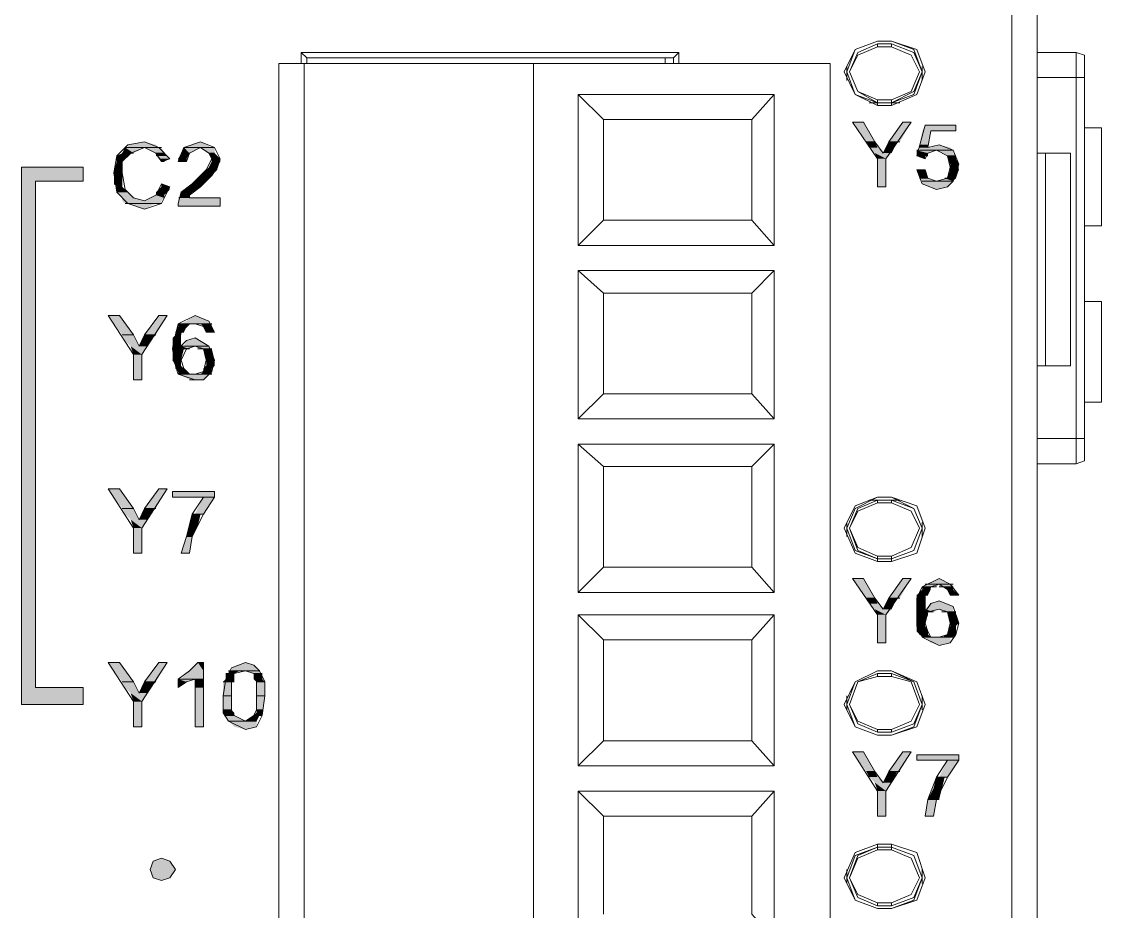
# Model space of a CAD drawing. Header units: millimetres. Extents: x 41 to 1635, y 11 to 1528.
# Drawn here: x 977.91 to 999.78, y 1143.35 to 1161.36 of the extents above; entities that cross this region are included whole.
import ezdxf

# ---------------------------------------------------------------- set-up
doc = ezdxf.new("R2010")
doc.units = ezdxf.units.MM
doc.header["$LTSCALE"] = 8
for name, color, linetype in [('Layer1', 3, 'CONTINUOUS'), ('PDF_Geometry', 7, 'CONTINUOUS'), ('PDF_Solid Fills', 7, 'CONTINUOUS')]:
    doc.layers.add(name, color=color, linetype=linetype)

# ---------------------------------------------------------------- blocks, each defined once
blk = doc.blocks.new('28SS211R')
at = {"layer": 'PDF_Geometry', "lineweight": 9}
for points in [[(45.894, 2.734), (45.894, -0.269), (45.894, -89.721), (45.894, -92.723)], [(45.894, -89.721), (45.724, -90.061), (45.384, -90.174), (45.384, 0.185)], [(42.665, -38.565), (42.212, -38.395), (42.042, -37.942), (42.212, -37.488), (42.665, -37.319), (42.212, -37.488), (41.985, -37.942), (42.212, -38.395), (42.665, -38.622)], [(42.665, -38.565), (42.268, -38.338), (42.099, -37.942), (42.268, -37.545), (42.665, -37.375), (42.665, -37.432)], [(42.665, -37.319), (42.665, -37.319)], [(42.948, -37.432), (42.948, -37.375), (42.665, -37.375)], [(42.948, -37.319), (42.948, -37.319)], [(42.948, -37.319), (43.402, -37.488), (43.571, -37.942), (43.402, -38.395), (42.948, -38.565), (42.948, -38.508)], [(42.948, -37.319), (43.458, -37.488), (43.628, -37.942), (43.458, -38.395), (42.948, -38.622), (42.948, -38.565)], [(42.948, -38.565), (43.402, -38.338), (43.571, -37.942), (43.402, -37.545), (42.948, -37.375)], [(31.108, -37.658), (30.995, -37.545), (30.995, -37.772)], [(30.995, -37.545), (38.643, -37.545), (38.53, -37.658)], [(38.643, -37.772), (38.643, -37.545)], [(42.665, -37.432), (42.268, -37.602), (42.099, -37.942), (42.268, -38.338), (42.665, -38.508)], [(42.948, -37.432), (42.665, -37.432)], [(42.948, -38.508), (43.345, -38.338), (43.515, -37.942), (43.345, -37.602), (42.948, -37.432)], [(46.687, -37.545), (45.894, -37.545)], [(46.857, -45.703), (46.857, -45.816), (46.687, -45.873), (46.687, -37.545)], [(46.857, -37.772), (46.857, -37.602), (46.687, -37.545)], [(41.702, -37.772), (30.542, -37.772), (30.542, -70.233)], [(31.052, -70.233), (31.052, -37.772)], [(38.53, -37.658), (31.108, -37.658)], [(31.108, -37.658), (31.108, -37.772)], [(35.697, -37.772), (35.697, -70.233)], [(38.36, -37.772), (38.36, -37.658)], [(38.53, -37.772), (38.53, -37.658)], [(41.702, -37.772), (41.702, -70.233)], [(42.042, -38.112), (42.042, -37.828)], [(43.571, -38.112), (43.571, -37.828)], [(46.857, -45.703), (46.857, -37.772)], [(45.894, -38.055), (46.857, -38.055)], [(40.569, -38.395), (36.603, -38.395)], [(36.603, -38.395), (36.603, -41.454)], [(36.603, -38.395), (37.113, -38.905), (37.113, -40.944)], [(37.113, -38.905), (40.116, -38.905), (40.569, -38.395)], [(40.569, -41.454), (40.569, -38.395)], [(43.118, -38.565), (42.495, -38.565)], [(42.665, -38.508), (42.948, -38.508)], [(42.665, -38.565), (42.665, -38.508)], [(42.665, -38.565), (42.665, -38.622), (42.948, -38.622)], [(40.116, -38.905), (40.116, -40.944), (40.569, -41.454)], [(46.857, -39.075), (47.197, -39.075)], [(47.197, -39.075), (47.197, -41.057)], [(45.894, -39.585), (46.574, -39.585)], [(46.064, -39.585), (46.064, -43.89)], [(46.574, -43.89), (46.574, -39.585)], [(40.116, -40.944), (37.113, -40.944), (36.603, -41.454)], [(46.857, -41.058), (47.197, -41.058)], [(36.603, -41.454), (40.569, -41.454)], [(40.569, -41.964), (36.603, -41.964)], [(36.603, -41.964), (36.603, -44.966)], [(36.603, -41.964), (37.113, -42.417), (37.113, -44.457)], [(40.569, -41.964), (40.116, -42.417), (37.113, -42.417)], [(40.569, -44.966), (40.569, -41.964)], [(40.116, -42.417), (40.116, -44.457), (40.569, -44.966)], [(46.857, -42.587), (47.197, -42.587)], [(47.197, -42.587), (47.197, -44.627)], [(45.894, -43.89), (46.574, -43.89)], [(36.603, -44.966), (37.113, -44.457), (40.116, -44.457)], [(46.857, -44.627), (47.197, -44.627)], [(36.603, -44.966), (40.569, -44.966)], [(40.569, -45.476), (36.603, -45.476)], [(37.113, -47.969), (37.113, -45.93), (36.603, -45.476)], [(36.603, -45.476), (36.603, -48.479)], [(40.569, -45.476), (40.116, -45.93), (37.113, -45.93)], [(40.569, -48.479), (40.569, -45.476)], [(45.894, -45.363), (46.857, -45.363)], [(40.116, -45.929), (40.116, -47.969), (40.569, -48.479)], [(29.012, -46.553), (28.389, -46.553), (28.389, -46.439), (29.239, -46.439), (29.239, -46.553), (29.012, -46.893), (28.785, -47.346)], [(29.012, -46.553), (28.785, -46.893), (28.672, -47.346), (28.559, -47.686), (28.729, -47.686), (28.785, -47.346)], [(42.665, -47.799), (42.212, -47.629), (42.042, -47.176), (42.212, -46.779), (42.665, -46.553), (42.212, -46.723), (41.985, -47.176), (42.212, -47.686), (42.665, -47.856)], [(42.665, -46.553), (42.665, -46.553)], [(42.948, -46.553), (42.948, -46.553)], [(42.948, -46.553), (43.402, -46.779), (43.571, -47.176), (43.402, -47.629), (42.948, -47.799), (42.948, -47.742)], [(42.948, -46.553), (43.458, -46.723), (43.628, -47.176), (43.458, -47.686), (42.948, -47.856), (42.948, -47.799)], [(42.665, -47.799), (42.268, -47.629), (42.099, -47.176), (42.268, -46.779), (42.665, -46.609), (42.665, -46.666)], [(42.665, -46.666), (42.268, -46.836), (42.099, -47.176), (42.268, -47.572), (42.665, -47.742)], [(43.118, -46.609), (42.495, -46.609)], [(42.948, -46.666), (42.948, -46.609), (42.665, -46.609)], [(42.948, -46.666), (42.665, -46.666)], [(42.948, -47.799), (43.402, -47.629), (43.571, -47.176), (43.402, -46.779), (42.948, -46.609)], [(42.948, -47.742), (43.345, -47.572), (43.515, -47.176), (43.345, -46.836), (42.948, -46.666)], [(42.042, -47.346), (42.042, -47.063)], [(43.571, -47.346), (43.571, -47.063)], [(42.665, -47.742), (42.948, -47.742)], [(42.665, -47.799), (42.665, -47.742)], [(42.665, -47.799), (42.665, -47.856), (42.948, -47.856)], [(36.603, -48.479), (37.113, -47.969), (40.116, -47.969)], [(44.138, -48.309), (43.911, -48.196), (43.571, -48.366), (43.458, -48.592), (43.458, -48.932), (43.458, -49.159), (43.571, -49.385), (43.911, -49.555), (44.138, -49.499), (44.251, -49.329), (44.308, -49.102)], [(44.308, -49.102), (44.195, -48.762), (43.911, -48.649), (43.741, -48.705), (43.628, -48.875), (43.628, -48.535), (43.741, -48.366), (43.911, -48.309), (44.081, -48.422), (44.138, -48.535), (44.308, -48.535), (44.138, -48.309)], [(36.603, -48.479), (40.569, -48.479)], [(40.569, -48.932), (36.603, -48.932)], [(37.113, -51.481), (37.113, -49.442), (36.603, -48.932)], [(36.603, -48.932), (36.603, -51.991)], [(40.569, -48.932), (40.116, -49.442), (37.113, -49.442)], [(40.569, -51.991), (40.569, -48.932)], [(40.116, -49.442), (40.116, -51.481), (40.569, -51.991)], [(42.665, -50.065), (42.665, -50.065)], [(42.948, -50.065), (42.948, -50.065)], [(42.665, -51.311), (42.268, -51.141), (42.099, -50.745), (42.268, -50.292), (42.665, -50.122), (42.665, -50.178)], [(42.665, -50.178), (42.268, -50.292), (42.099, -50.745), (42.268, -51.085), (42.665, -51.255)], [(42.948, -50.178), (42.948, -50.122), (42.665, -50.122)], [(42.948, -50.178), (42.665, -50.178)], [(42.948, -50.122), (43.402, -50.292), (43.571, -50.745), (43.402, -51.141), (42.948, -51.311), (42.948, -51.255)], [(42.948, -51.255), (43.345, -51.085), (43.515, -50.745), (43.345, -50.292), (42.948, -50.178)], [(42.042, -50.858), (42.042, -50.575)], [(43.571, -50.858), (43.571, -50.575)], [(42.665, -51.255), (42.665, -51.311), (42.948, -51.311)], [(42.665, -51.255), (42.948, -51.255)], [(42.665, -51.368), (42.665, -51.368)], [(42.948, -51.368), (42.948, -51.368)], [(36.603, -51.991), (37.113, -51.481), (40.116, -51.481)], [(44.081, -51.878), (43.458, -51.878), (43.458, -51.765), (44.308, -51.765), (44.308, -51.878), (44.081, -52.218), (43.855, -52.671)], [(36.603, -51.991), (40.569, -51.991)], [(44.081, -51.878), (43.855, -52.218), (43.685, -52.671), (43.628, -53.011), (43.798, -53.011), (43.855, -52.671)], [(40.569, -52.501), (36.603, -52.501)], [(37.113, -54.994), (37.113, -53.011), (36.603, -52.501)], [(36.603, -52.501), (36.603, -55.504)], [(40.569, -52.501), (40.116, -53.011), (37.113, -53.011)], [(40.569, -55.504), (40.569, -52.501)], [(40.116, -53.011), (40.116, -54.994), (40.569, -55.504)], [(42.665, -54.88), (42.212, -54.71), (41.985, -54.257), (42.212, -53.747), (42.665, -53.577), (42.665, -53.634)], [(42.665, -54.88), (42.212, -54.71), (42.042, -54.257), (42.212, -53.804), (42.665, -53.634), (42.665, -53.691)], [(42.665, -53.634), (42.268, -53.804), (42.099, -54.257), (42.268, -54.654), (42.665, -54.824)], [(42.665, -53.691), (42.268, -53.861), (42.099, -54.257), (42.268, -54.597), (42.665, -54.767)], [(42.948, -53.634), (42.948, -53.577), (42.665, -53.577)], [(42.948, -53.691), (42.665, -53.691)], [(42.948, -53.634), (43.402, -53.804), (43.571, -54.257), (43.402, -54.71), (42.948, -54.88), (43.458, -54.71), (43.628, -54.257), (43.458, -53.747), (42.948, -53.577)], [(42.948, -53.634), (42.948, -53.691)], [(42.948, -53.634), (43.402, -53.804), (43.571, -54.257), (43.402, -54.654), (42.948, -54.824), (42.948, -54.767)], [(42.948, -54.767), (43.345, -54.597), (43.515, -54.257), (43.345, -53.861), (42.948, -53.691)], [(42.042, -54.371), (42.042, -54.087)], [(43.571, -54.371), (43.571, -54.087)], [(42.665, -54.767), (42.665, -54.824), (42.948, -54.824)], [(42.665, -54.767), (42.948, -54.767)], [(42.665, -54.88), (42.665, -54.88)], [(42.948, -54.88), (42.948, -54.88)]]:
    blk.add_lwpolyline(points, dxfattribs=at)
for points in [[(42.665, -37.319), (42.948, -37.319)], [(42.948, -38.565), (42.665, -38.565)], [(42.155, -38.961), (42.382, -38.961)], [(42.835, -40.264), (42.835, -39.698), (43.345, -38.961), (43.175, -38.961), (42.892, -39.358), (42.778, -39.585), (42.608, -39.358), (42.382, -38.961), (42.155, -38.961), (42.665, -39.698), (42.665, -40.264)], [(43.175, -38.961), (43.345, -38.961)], [(43.571, -40.208), (43.855, -40.321), (44.081, -40.264), (44.195, -40.151), (44.308, -39.811), (44.195, -39.528), (43.911, -39.415), (43.685, -39.471), (43.741, -39.131), (44.251, -39.131), (44.251, -39.018), (43.628, -39.018), (43.458, -39.641), (43.628, -39.698), (43.685, -39.585), (43.855, -39.528), (44.081, -39.641), (44.138, -39.868), (44.081, -40.094), (43.855, -40.151), (43.685, -40.094), (43.628, -39.924), (43.458, -39.924)], [(43.628, -39.018), (44.251, -39.018)], [(43.741, -39.131), (44.251, -39.131)], [(28.049, -40.434), (27.822, -40.548), (27.596, -40.491), (27.426, -40.321), (27.369, -39.981), (27.369, -39.755), (27.539, -39.585), (27.822, -39.471), (28.049, -39.585), (28.162, -39.755), (28.332, -39.698), (28.106, -39.471), (27.822, -39.358), (27.482, -39.415), (27.256, -39.641), (27.199, -39.981), (27.256, -40.378), (27.482, -40.604), (27.822, -40.718), (28.162, -40.604), (28.332, -40.264), (28.162, -40.208)], [(28.729, -40.491), (28.729, -40.434), (28.955, -40.264), (29.182, -40.038), (29.295, -39.868), (29.352, -39.698), (29.239, -39.471), (28.955, -39.358), (28.616, -39.471), (28.502, -39.755), (28.672, -39.755), (28.729, -39.585), (28.955, -39.471), (29.125, -39.585), (29.182, -39.698), (29.069, -39.924), (28.785, -40.208), (28.559, -40.378), (28.502, -40.604), (28.502, -40.661), (29.352, -40.661), (29.352, -40.491)], [(42.438, -39.358), (42.608, -39.358)], [(42.438, -39.358), (42.608, -39.358)], [(42.892, -39.358), (43.062, -39.358)], [(42.892, -39.358), (43.118, -39.358), (43.062, -39.358)], [(27.482, -39.471), (27.426, -39.471), (28.162, -39.471)], [(27.482, -39.471), (28.162, -39.471)], [(28.616, -39.471), (29.239, -39.471)], [(28.616, -39.471), (29.239, -39.471)], [(28.616, -39.471), (29.239, -39.471)], [(28.616, -39.471), (29.239, -39.471)], [(43.515, -39.528), (43.458, -39.528), (44.195, -39.528)], [(43.515, -39.528), (44.195, -39.528)], [(27.256, -39.755), (27.369, -39.755)], [(27.256, -39.755), (27.369, -39.755)], [(27.369, -39.585), (27.539, -39.585)], [(27.369, -39.585), (27.596, -39.585), (27.539, -39.585)], [(28.049, -39.585), (28.219, -39.585)], [(28.049, -39.585), (28.219, -39.585)], [(28.162, -39.755), (28.219, -39.755), (28.162, -39.755)], [(28.502, -39.698), (28.672, -39.698)], [(28.502, -39.698), (28.672, -39.698)], [(28.502, -39.755), (28.672, -39.755)], [(28.559, -39.585), (28.729, -39.585)], [(28.559, -39.585), (28.729, -39.585)], [(29.125, -39.585), (29.239, -39.585)], [(29.125, -39.585), (29.239, -39.585)], [(29.182, -39.698), (29.352, -39.698)], [(29.182, -39.698), (29.352, -39.698)], [(29.182, -39.755), (29.352, -39.755)], [(29.182, -39.755), (29.352, -39.755)], [(43.458, -39.641), (43.628, -39.641)], [(43.458, -39.641), (43.685, -39.641), (43.628, -39.641)], [(44.081, -39.641), (44.251, -39.641)], [(44.081, -39.641), (44.251, -39.641)], [(25.33, -39.868), (26.576, -39.868)], [(25.33, -39.868), (25.33, -50.745), (26.576, -50.745), (26.576, -50.405), (25.613, -50.405), (25.613, -40.151), (26.576, -40.151), (26.576, -39.868)], [(43.628, -39.924), (43.458, -39.924), (43.628, -39.924)], [(44.138, -39.924), (44.308, -39.924)], [(44.138, -39.924), (44.308, -39.924)], [(25.613, -40.151), (26.576, -40.151)], [(43.515, -40.094), (43.685, -40.094)], [(43.515, -40.094), (43.685, -40.094)], [(43.571, -40.151), (43.855, -40.151)], [(43.571, -40.151), (43.855, -40.151)], [(43.911, -40.151), (43.855, -40.151), (44.195, -40.151)], [(43.911, -40.151), (44.195, -40.151)], [(44.081, -40.094), (44.025, -40.094), (44.251, -40.094)], [(44.081, -40.094), (44.251, -40.094)], [(42.665, -40.264), (42.835, -40.264)], [(27.426, -40.604), (28.049, -40.604)], [(27.426, -40.604), (28.162, -40.604), (28.049, -40.604)], [(28.502, -40.661), (29.352, -40.661)], [(28.729, -40.491), (29.352, -40.491)], [(27.086, -42.87), (27.313, -42.87)], [(27.766, -44.173), (27.766, -43.663), (28.276, -42.87), (28.106, -42.87), (27.822, -43.267), (27.709, -43.494), (27.596, -43.267), (27.313, -42.87), (27.086, -42.87), (27.596, -43.663), (27.596, -44.173)], [(28.106, -42.87), (28.276, -42.87)], [(29.125, -42.984), (28.842, -42.87), (28.502, -43.04), (28.446, -43.267), (28.389, -43.55), (28.446, -43.89), (28.502, -44.06), (28.842, -44.173), (29.012, -44.173), (29.182, -44.003), (29.239, -43.777), (29.125, -43.494), (28.842, -43.324), (28.672, -43.38), (28.502, -43.55), (28.559, -43.21), (28.729, -43.04), (28.842, -43.04), (29.012, -43.097), (29.069, -43.21), (29.239, -43.21)], [(28.559, -43.04), (28.502, -43.04), (28.785, -43.04)], [(28.502, -43.04), (28.729, -43.04)], [(28.502, -43.04), (28.785, -43.04), (28.729, -43.04)], [(28.559, -43.04), (28.842, -43.04), (28.785, -43.04)], [(28.842, -43.04), (29.125, -43.04)], [(28.842, -43.04), (29.125, -43.04)], [(28.899, -43.04), (29.182, -43.04)], [(28.899, -43.04), (29.182, -43.04)], [(27.369, -43.267), (27.596, -43.267)], [(27.369, -43.267), (27.596, -43.267)], [(27.822, -43.267), (28.049, -43.267)], [(27.822, -43.267), (28.049, -43.267)], [(28.446, -43.21), (28.559, -43.21)], [(28.446, -43.21), (28.616, -43.21), (28.559, -43.21)], [(28.446, -43.21), (28.559, -43.21)], [(28.446, -43.21), (28.559, -43.21)], [(29.069, -43.21), (29.125, -43.21)], [(29.069, -43.21), (29.239, -43.21), (29.125, -43.21)], [(29.069, -43.21), (29.125, -43.21), (29.069, -43.21)], [(28.389, -43.494), (28.559, -43.494)], [(28.389, -43.494), (28.559, -43.494)], [(28.616, -43.494), (28.559, -43.494), (29.125, -43.494)], [(28.672, -43.55), (28.842, -43.494), (29.012, -43.55), (29.069, -43.777), (29.012, -44.003), (28.842, -44.06), (28.729, -44.06), (28.616, -43.947), (28.559, -43.777)], [(28.616, -43.494), (29.125, -43.494)], [(28.389, -43.55), (28.672, -43.55)], [(28.389, -43.55), (28.729, -43.55), (28.672, -43.55)], [(28.389, -43.55), (28.672, -43.55)], [(28.389, -43.55), (28.672, -43.55)], [(28.389, -43.55), (28.616, -43.55)], [(28.389, -43.55), (28.672, -43.55), (28.616, -43.55)], [(28.899, -43.55), (29.182, -43.55)], [(28.899, -43.55), (29.182, -43.55)], [(29.012, -43.55), (29.182, -43.55)], [(29.012, -43.55), (29.182, -43.55)], [(29.012, -43.55), (29.182, -43.55)], [(29.012, -43.55), (29.182, -43.55)], [(28.389, -43.777), (28.559, -43.777)], [(28.389, -43.777), (28.559, -43.777)], [(29.069, -43.777), (29.239, -43.777)], [(29.069, -43.777), (29.239, -43.777)], [(28.502, -44.003), (28.672, -44.003)], [(28.502, -44.003), (28.672, -44.003)], [(28.502, -44.06), (28.785, -44.06)], [(28.502, -44.06), (28.785, -44.06)], [(28.502, -44.06), (28.842, -44.06)], [(28.502, -44.06), (28.842, -44.06)], [(28.955, -44.06), (28.842, -44.06), (29.125, -44.06)], [(28.842, -44.06), (29.125, -44.06)], [(28.842, -44.06), (29.125, -44.06)], [(28.955, -44.06), (29.182, -44.06), (29.125, -44.06)], [(29.012, -44.003), (29.182, -44.003)], [(29.012, -44.003), (29.182, -44.003)], [(27.596, -44.173), (27.766, -44.173)], [(28.729, -44.173), (29.012, -44.173), (28.842, -44.173)], [(45.894, -45.873), (46.687, -45.873)], [(27.086, -46.383), (27.313, -46.383)], [(27.766, -47.686), (27.766, -47.176), (28.276, -46.383), (28.106, -46.383), (27.822, -46.779), (27.709, -47.006), (27.596, -46.779), (27.313, -46.383), (27.086, -46.383), (27.596, -47.176), (27.596, -47.686)], [(28.106, -46.383), (28.276, -46.383)], [(28.389, -46.439), (29.239, -46.439)], [(28.389, -46.553), (29.239, -46.553)], [(28.389, -46.553), (29.239, -46.553)], [(28.389, -46.553), (29.012, -46.553)], [(42.665, -46.553), (42.948, -46.553)], [(27.369, -46.779), (27.596, -46.779)], [(27.369, -46.779), (27.596, -46.779)], [(27.822, -46.779), (28.049, -46.779)], [(27.822, -46.779), (28.049, -46.779)], [(28.842, -46.893), (28.785, -46.893), (28.955, -46.893)], [(28.842, -46.893), (29.012, -46.893), (28.955, -46.893)], [(28.672, -47.346), (28.785, -47.346)], [(28.672, -47.346), (28.785, -47.346)], [(27.596, -47.686), (27.766, -47.686)], [(28.559, -47.686), (28.729, -47.686)], [(42.948, -47.799), (42.665, -47.799)], [(42.155, -48.196), (42.382, -48.196)], [(42.835, -49.499), (42.835, -48.932), (43.345, -48.196), (43.175, -48.196), (42.892, -48.592), (42.778, -48.819), (42.608, -48.592), (42.382, -48.196), (42.155, -48.196), (42.665, -48.932), (42.665, -49.499)], [(43.175, -48.196), (43.345, -48.196)], [(43.685, -48.309), (43.628, -48.309), (44.195, -48.309)], [(43.685, -48.309), (44.195, -48.309)], [(43.458, -48.535), (43.628, -48.535)], [(43.458, -48.535), (43.685, -48.535), (43.628, -48.535)], [(43.458, -48.535), (43.628, -48.535)], [(43.458, -48.535), (43.628, -48.535)], [(43.571, -48.366), (43.741, -48.366)], [(43.571, -48.366), (43.855, -48.366), (43.741, -48.366)], [(43.911, -48.366), (44.195, -48.366)], [(43.911, -48.366), (44.195, -48.366)], [(44.138, -48.535), (44.138, -48.535)], [(44.138, -48.535), (44.308, -48.535), (44.138, -48.535)], [(44.138, -48.535), (44.138, -48.535)], [(42.438, -48.592), (42.608, -48.592)], [(42.438, -48.592), (42.608, -48.592)], [(42.892, -48.592), (43.062, -48.592)], [(42.892, -48.592), (43.118, -48.592), (43.062, -48.592)], [(43.458, -48.875), (43.685, -48.875)], [(43.458, -48.875), (43.798, -48.875), (43.685, -48.875)], [(43.458, -48.875), (43.685, -48.875)], [(43.458, -48.875), (43.685, -48.875)], [(43.685, -48.875), (43.911, -48.819), (44.081, -48.875), (44.138, -49.102), (44.081, -49.329), (43.911, -49.385), (43.741, -49.385), (43.685, -49.272), (43.628, -49.102)], [(43.968, -48.875), (44.251, -48.875)], [(43.968, -48.875), (44.251, -48.875)], [(44.081, -48.875), (44.251, -48.875)], [(44.081, -48.875), (44.251, -48.875)], [(43.458, -49.102), (43.628, -49.102)], [(43.458, -49.102), (43.628, -49.102)], [(43.458, -49.102), (43.628, -49.102)], [(43.458, -49.102), (43.628, -49.102)], [(44.138, -49.102), (44.308, -49.102)], [(44.138, -49.102), (44.308, -49.102)], [(44.138, -49.102), (44.308, -49.102)], [(44.138, -49.102), (44.308, -49.102)], [(43.515, -49.329), (43.685, -49.329)], [(43.515, -49.329), (43.685, -49.329)], [(43.571, -49.385), (43.855, -49.385)], [(43.571, -49.385), (43.855, -49.385)], [(43.571, -49.385), (43.911, -49.385)], [(43.571, -49.385), (43.911, -49.385)], [(43.968, -49.385), (43.911, -49.385), (44.195, -49.385)], [(43.911, -49.385), (44.138, -49.385)], [(43.911, -49.385), (44.195, -49.385), (44.138, -49.385)], [(43.968, -49.385), (44.195, -49.385)], [(44.081, -49.329), (44.251, -49.329)], [(44.081, -49.329), (44.251, -49.329)], [(42.665, -49.499), (42.835, -49.499)], [(27.086, -49.895), (27.313, -49.895)], [(27.766, -51.198), (27.766, -50.688), (28.276, -49.895), (28.106, -49.895), (27.822, -50.292), (27.709, -50.518), (27.596, -50.292), (27.313, -49.895), (27.086, -49.895), (27.596, -50.688), (27.596, -51.198)], [(28.106, -49.895), (28.276, -49.895)], [(29.012, -49.895), (28.899, -49.895), (28.729, -50.065), (28.502, -50.235), (28.502, -50.405), (28.672, -50.292), (28.842, -50.235), (28.842, -51.198), (29.012, -51.198)], [(28.899, -49.895), (29.012, -49.895)], [(29.522, -51.085), (29.862, -51.255), (30.088, -51.198), (30.202, -50.972), (30.258, -50.575), (30.258, -50.292), (30.145, -50.065), (30.032, -49.952), (29.862, -49.895), (29.579, -50.008), (29.465, -50.235), (29.409, -50.575), (29.409, -50.915)], [(29.579, -50.065), (29.522, -50.065), (29.749, -50.065)], [(29.579, -50.065), (29.862, -50.065), (29.749, -50.065)], [(29.635, -50.122), (29.862, -50.065), (30.032, -50.122), (30.088, -50.292), (30.088, -50.575), (30.088, -50.858), (30.032, -50.971), (29.862, -51.085), (29.635, -50.971), (29.579, -50.858), (29.579, -50.575), (29.579, -50.292)], [(29.862, -50.065), (30.145, -50.065)], [(29.862, -50.065), (30.145, -50.065)], [(42.665, -51.368), (42.212, -51.198), (42.042, -50.745), (42.212, -50.292), (42.665, -50.065), (42.212, -50.292), (41.985, -50.745), (42.212, -51.198)], [(42.665, -50.065), (42.948, -50.065)], [(42.948, -50.065), (43.402, -50.292), (43.571, -50.745), (43.402, -51.198), (42.948, -51.368), (43.458, -51.198), (43.628, -50.745), (43.458, -50.292)], [(27.369, -50.292), (27.596, -50.292)], [(27.369, -50.292), (27.596, -50.292)], [(27.822, -50.292), (28.049, -50.292)], [(27.822, -50.292), (28.049, -50.292)], [(28.559, -50.235), (28.502, -50.235), (28.785, -50.235)], [(28.559, -50.235), (28.842, -50.235), (28.785, -50.235)], [(28.842, -50.235), (29.012, -50.235)], [(28.842, -50.235), (29.012, -50.235)], [(29.409, -50.292), (29.579, -50.292)], [(29.409, -50.292), (29.635, -50.292), (29.579, -50.292)], [(29.409, -50.292), (29.579, -50.292)], [(29.409, -50.292), (29.579, -50.292)], [(29.522, -50.122), (29.465, -50.122), (29.635, -50.122)], [(29.522, -50.122), (29.635, -50.122)], [(30.032, -50.122), (30.202, -50.122)], [(30.032, -50.122), (30.202, -50.122)], [(30.088, -50.292), (30.258, -50.292)], [(30.088, -50.292), (30.258, -50.292)], [(30.088, -50.292), (30.258, -50.292)], [(30.088, -50.292), (30.258, -50.292)], [(25.613, -50.405), (26.576, -50.405)], [(29.409, -50.575), (29.579, -50.575)], [(29.409, -50.575), (29.579, -50.575)], [(30.088, -50.575), (30.258, -50.575)], [(30.088, -50.575), (30.258, -50.575)], [(25.33, -50.745), (26.576, -50.745)], [(29.409, -50.858), (29.579, -50.858)], [(29.409, -50.858), (29.579, -50.858)], [(30.088, -50.858), (30.202, -50.858)], [(30.088, -50.858), (30.202, -50.858)], [(29.465, -50.972), (29.635, -50.972)], [(29.465, -50.972), (29.635, -50.972)], [(29.465, -50.972), (29.635, -50.972)], [(29.465, -50.972), (29.635, -50.972)], [(29.522, -51.085), (29.862, -51.085)], [(29.522, -51.085), (29.862, -51.085)], [(29.862, -51.085), (30.088, -51.085)], [(29.862, -51.085), (30.088, -51.085)], [(30.032, -50.972), (30.145, -50.972)], [(30.032, -50.972), (30.202, -50.972), (30.145, -50.972)], [(30.032, -50.972), (30.145, -50.972)], [(30.032, -50.972), (30.145, -50.972)], [(27.596, -51.198), (27.766, -51.198)], [(28.842, -51.198), (29.012, -51.198)], [(42.948, -51.368), (42.665, -51.368)], [(42.155, -51.708), (42.382, -51.708)], [(42.835, -53.011), (42.835, -52.501), (43.345, -51.708), (43.175, -51.708), (42.892, -52.105), (42.778, -52.331), (42.608, -52.105), (42.382, -51.708), (42.155, -51.708), (42.665, -52.501), (42.665, -53.011)], [(43.175, -51.708), (43.345, -51.708)], [(43.458, -51.765), (44.308, -51.765)], [(43.458, -51.878), (44.308, -51.878)], [(43.458, -51.878), (44.308, -51.878)], [(43.458, -51.878), (44.081, -51.878)], [(42.438, -52.104), (42.608, -52.104)], [(42.438, -52.104), (42.608, -52.104)], [(42.892, -52.104), (43.062, -52.104)], [(42.892, -52.104), (43.118, -52.104), (43.062, -52.104)], [(43.911, -52.218), (43.855, -52.218), (44.025, -52.218)], [(43.911, -52.218), (44.081, -52.218), (44.025, -52.218)], [(43.685, -52.671), (43.855, -52.671)], [(43.685, -52.671), (43.911, -52.671), (43.855, -52.671)], [(42.665, -53.011), (42.835, -53.011)], [(43.628, -53.011), (43.798, -53.011)], [(42.665, -53.634), (42.948, -53.634)], [(27.936, -54.087), (27.992, -54.257), (28.162, -54.314), (28.332, -54.257), (28.446, -54.087), (28.332, -53.917), (28.162, -53.861), (27.992, -53.917)], [(42.948, -54.88), (42.665, -54.88)]]:
    blk.add_lwpolyline(points, close=True, dxfattribs=at)
at = {"layer": 'PDF_Solid Fills', "lineweight": 9, "transparency": 33554559}
for points in [[(42.155, -38.961), (42.438, -39.358), (42.608, -39.358)], [(42.155, -38.961), (42.382, -38.961), (42.608, -39.358)], [(43.175, -38.961), (42.892, -39.358), (43.118, -39.358)], [(43.175, -38.961), (43.345, -38.961), (43.118, -39.358)], [(43.571, -39.131), (43.515, -39.415), (43.685, -39.415)], [(43.628, -39.018), (43.571, -39.131), (44.251, -39.131)], [(43.571, -39.131), (43.741, -39.131), (43.685, -39.415)], [(43.628, -39.018), (44.251, -39.018), (44.251, -39.131)], [(27.822, -39.358), (27.482, -39.415), (28.049, -39.415)], [(28.955, -39.358), (28.616, -39.471), (29.182, -39.471)], [(42.438, -39.358), (42.495, -39.471), (42.665, -39.471)], [(42.438, -39.358), (42.608, -39.358), (42.665, -39.471)], [(42.892, -39.358), (42.835, -39.471), (43.005, -39.471)], [(42.892, -39.358), (43.062, -39.358), (43.005, -39.471)], [(27.426, -39.471), (27.369, -39.585), (27.596, -39.585)], [(27.426, -39.471), (27.822, -39.471), (27.596, -39.585)], [(27.482, -39.415), (27.482, -39.471), (28.106, -39.471)], [(27.482, -39.415), (28.049, -39.415), (28.106, -39.471)], [(27.822, -39.471), (28.049, -39.585), (28.219, -39.585)], [(27.822, -39.471), (28.162, -39.471), (28.219, -39.585)], [(28.616, -39.471), (28.559, -39.585), (28.729, -39.585)], [(28.616, -39.471), (28.955, -39.471), (28.729, -39.585)], [(28.955, -39.471), (29.125, -39.585), (29.239, -39.585)], [(28.955, -39.471), (29.239, -39.471), (29.239, -39.585)], [(42.495, -39.471), (42.608, -39.585), (42.778, -39.585)], [(42.495, -39.471), (42.665, -39.471), (42.778, -39.585)], [(42.835, -39.471), (42.778, -39.585), (42.948, -39.585)], [(42.835, -39.471), (43.005, -39.471), (42.948, -39.585)], [(43.458, -39.528), (43.458, -39.585), (43.685, -39.585)], [(43.458, -39.528), (43.855, -39.528), (43.685, -39.585)], [(43.515, -39.415), (43.515, -39.471), (43.685, -39.471)], [(43.515, -39.415), (43.685, -39.415), (43.685, -39.471)], [(43.515, -39.471), (43.515, -39.528), (44.195, -39.528)], [(43.515, -39.471), (44.138, -39.471), (44.195, -39.528)], [(43.911, -39.415), (43.685, -39.471), (44.138, -39.471)], [(43.855, -39.528), (43.968, -39.585), (44.195, -39.585)], [(43.855, -39.528), (44.195, -39.528), (44.195, -39.585)], [(27.256, -39.755), (27.199, -39.981), (27.369, -39.981)], [(27.369, -39.585), (27.256, -39.641), (27.482, -39.641)], [(27.256, -39.641), (27.256, -39.698), (27.426, -39.698)], [(27.256, -39.641), (27.482, -39.641), (27.426, -39.698)], [(27.256, -39.698), (27.256, -39.754), (27.369, -39.754)], [(27.256, -39.698), (27.426, -39.698), (27.369, -39.754)], [(27.256, -39.755), (27.369, -39.755), (27.369, -39.981)], [(27.369, -39.585), (27.539, -39.585), (27.482, -39.641)], [(28.049, -39.585), (28.049, -39.641), (28.276, -39.641)], [(28.049, -39.585), (28.219, -39.585), (28.276, -39.641)], [(28.049, -39.641), (28.106, -39.698), (28.332, -39.698)], [(28.049, -39.641), (28.276, -39.641), (28.332, -39.698)], [(28.106, -39.698), (28.162, -39.754), (28.219, -39.754)], [(28.106, -39.698), (28.332, -39.698), (28.219, -39.754)], [(28.559, -39.585), (28.502, -39.698), (28.672, -39.698)], [(28.502, -39.698), (28.502, -39.754), (28.672, -39.754)], [(28.502, -39.698), (28.672, -39.698), (28.672, -39.754)], [(28.559, -39.585), (28.729, -39.585), (28.672, -39.698)], [(29.125, -39.585), (29.182, -39.698), (29.352, -39.698)], [(29.125, -39.585), (29.239, -39.585), (29.352, -39.698)], [(29.182, -39.755), (29.125, -39.868), (29.295, -39.868)], [(29.182, -39.698), (29.182, -39.754), (29.352, -39.754)], [(29.182, -39.698), (29.352, -39.698), (29.352, -39.754)], [(29.182, -39.755), (29.352, -39.755), (29.295, -39.868)], [(42.608, -39.585), (42.665, -39.698), (42.835, -39.698)], [(42.608, -39.585), (42.948, -39.585), (42.835, -39.698)], [(42.665, -39.698), (42.665, -40.264), (42.835, -40.264)], [(42.665, -39.698), (42.835, -39.698), (42.835, -40.264)], [(43.458, -39.585), (43.458, -39.641), (43.685, -39.641)], [(43.458, -39.585), (43.685, -39.585), (43.685, -39.641)], [(43.458, -39.641), (43.628, -39.641), (43.628, -39.698)], [(43.968, -39.585), (44.081, -39.641), (44.251, -39.641)], [(43.968, -39.585), (44.195, -39.585), (44.251, -39.641)], [(44.081, -39.641), (44.081, -39.698), (44.251, -39.698)], [(44.081, -39.641), (44.251, -39.641), (44.251, -39.698)], [(44.081, -39.698), (44.138, -39.811), (44.308, -39.811)], [(44.081, -39.698), (44.251, -39.698), (44.308, -39.811)], [(25.33, -39.868), (25.33, -40.151), (26.576, -40.151)], [(25.33, -39.868), (26.576, -39.868), (26.576, -40.151)], [(27.199, -39.981), (27.199, -40.208), (27.369, -40.208)], [(27.199, -39.981), (27.369, -39.981), (27.369, -40.208)], [(29.069, -39.924), (28.955, -40.038), (29.182, -40.038)], [(29.125, -39.868), (29.069, -39.924), (29.295, -39.924)], [(29.069, -39.924), (29.295, -39.924), (29.182, -40.038)], [(29.125, -39.868), (29.295, -39.868), (29.295, -39.924)], [(43.458, -39.924), (43.515, -40.094), (43.685, -40.094)], [(43.458, -39.924), (43.628, -39.924), (43.685, -40.094)], [(44.138, -39.924), (44.081, -40.094), (44.251, -40.094)], [(44.138, -39.811), (44.138, -39.868), (44.308, -39.868)], [(44.138, -39.811), (44.308, -39.811), (44.308, -39.868)], [(44.138, -39.868), (44.138, -39.924), (44.308, -39.924)], [(44.138, -39.868), (44.308, -39.868), (44.308, -39.924)], [(44.138, -39.924), (44.308, -39.924), (44.251, -40.094)], [(25.33, -40.151), (25.33, -50.405), (25.613, -50.405)], [(25.33, -40.151), (25.613, -40.151), (25.613, -50.405)], [(27.199, -40.208), (27.256, -40.264), (27.369, -40.264)], [(27.199, -40.208), (27.369, -40.208), (27.369, -40.264)], [(28.162, -40.208), (28.162, -40.264), (28.332, -40.264)], [(28.785, -40.208), (28.729, -40.264), (28.955, -40.264)], [(28.955, -40.038), (28.785, -40.208), (29.012, -40.208)], [(28.785, -40.208), (29.012, -40.208), (28.955, -40.264)], [(28.955, -40.038), (29.182, -40.038), (29.012, -40.208)], [(43.515, -40.094), (43.571, -40.151), (43.798, -40.151)], [(43.515, -40.094), (43.685, -40.094), (43.798, -40.151)], [(43.571, -40.151), (43.571, -40.208), (44.138, -40.208)], [(43.571, -40.151), (44.195, -40.151), (44.138, -40.208)], [(43.571, -40.208), (43.741, -40.264), (44.081, -40.264)], [(43.571, -40.208), (44.138, -40.208), (44.081, -40.264)], [(44.025, -40.094), (43.911, -40.151), (44.195, -40.151)], [(44.025, -40.094), (44.251, -40.094), (44.195, -40.151)], [(27.256, -40.264), (27.256, -40.321), (27.426, -40.321)], [(27.256, -40.264), (27.369, -40.264), (27.426, -40.321)], [(27.256, -40.321), (27.256, -40.378), (27.482, -40.378)], [(27.256, -40.321), (27.426, -40.321), (27.482, -40.378)], [(27.256, -40.378), (27.313, -40.434), (27.539, -40.434)], [(27.256, -40.378), (27.482, -40.378), (27.539, -40.434)], [(27.313, -40.434), (27.369, -40.491), (27.596, -40.491)], [(27.313, -40.434), (27.539, -40.434), (27.596, -40.491)], [(28.049, -40.434), (27.936, -40.491), (28.219, -40.491)], [(28.106, -40.321), (28.049, -40.378), (28.276, -40.378)], [(28.049, -40.378), (28.049, -40.434), (28.219, -40.434)], [(28.049, -40.378), (28.276, -40.378), (28.219, -40.434)], [(28.049, -40.434), (28.219, -40.434), (28.219, -40.491)], [(28.162, -40.264), (28.106, -40.321), (28.332, -40.321)], [(28.106, -40.321), (28.332, -40.321), (28.276, -40.378)], [(28.162, -40.264), (28.332, -40.264), (28.332, -40.321)], [(28.559, -40.434), (28.502, -40.491), (28.729, -40.491)], [(28.729, -40.264), (28.559, -40.378), (28.785, -40.378)], [(28.559, -40.378), (28.559, -40.434), (28.729, -40.434)], [(28.559, -40.378), (28.785, -40.378), (28.729, -40.434)], [(28.559, -40.434), (28.729, -40.434), (28.729, -40.491)], [(28.729, -40.264), (28.955, -40.264), (28.785, -40.378)], [(43.741, -40.264), (44.081, -40.264), (43.855, -40.321)], [(27.369, -40.491), (27.369, -40.548), (27.822, -40.548)], [(27.369, -40.491), (27.596, -40.491), (27.822, -40.548)], [(27.369, -40.548), (27.426, -40.604), (28.162, -40.604)], [(27.369, -40.548), (28.162, -40.548), (28.162, -40.604)], [(27.482, -40.604), (28.049, -40.604), (27.822, -40.718)], [(27.936, -40.491), (27.822, -40.548), (28.162, -40.548)], [(27.936, -40.491), (28.219, -40.491), (28.162, -40.548)], [(28.502, -40.491), (28.502, -40.604), (29.352, -40.604)], [(28.502, -40.491), (29.352, -40.491), (29.352, -40.604)], [(28.502, -40.604), (28.502, -40.661), (29.352, -40.661)], [(28.502, -40.604), (29.352, -40.604), (29.352, -40.661)], [(27.086, -42.87), (27.369, -43.267), (27.596, -43.267)], [(27.086, -42.87), (27.313, -42.87), (27.596, -43.267)], [(28.106, -42.87), (27.822, -43.267), (28.049, -43.267)], [(28.106, -42.87), (28.276, -42.87), (28.049, -43.267)], [(28.502, -43.04), (28.502, -43.097), (28.672, -43.097)], [(28.502, -43.04), (28.729, -43.04), (28.672, -43.097)], [(28.672, -42.984), (28.559, -43.04), (29.125, -43.04)], [(28.842, -42.87), (28.672, -42.984), (29.125, -42.984)], [(28.672, -42.984), (29.125, -42.984), (29.125, -43.04)], [(28.955, -43.04), (29.012, -43.097), (29.182, -43.097)], [(28.955, -43.04), (29.182, -43.04), (29.182, -43.097)], [(27.369, -43.267), (27.426, -43.38), (27.652, -43.38)], [(27.369, -43.267), (27.596, -43.267), (27.652, -43.38)], [(27.822, -43.267), (27.766, -43.38), (27.936, -43.38)], [(27.822, -43.267), (28.049, -43.267), (27.936, -43.38)], [(28.446, -43.267), (28.389, -43.324), (28.559, -43.324)], [(28.502, -43.097), (28.446, -43.21), (28.616, -43.21)], [(28.446, -43.21), (28.446, -43.267), (28.559, -43.267)], [(28.446, -43.21), (28.559, -43.21), (28.559, -43.267)], [(28.446, -43.267), (28.559, -43.267), (28.559, -43.324)], [(28.502, -43.097), (28.672, -43.097), (28.616, -43.21)], [(29.012, -43.097), (29.069, -43.21), (29.239, -43.21)], [(29.012, -43.097), (29.182, -43.097), (29.239, -43.21)], [(27.426, -43.38), (27.539, -43.494), (27.709, -43.494)], [(27.426, -43.38), (27.652, -43.38), (27.709, -43.494)], [(27.539, -43.494), (27.596, -43.663), (27.766, -43.663)], [(27.539, -43.494), (27.879, -43.494), (27.766, -43.663)], [(27.766, -43.38), (27.709, -43.494), (27.879, -43.494)], [(27.766, -43.38), (27.936, -43.38), (27.879, -43.494)], [(28.389, -43.324), (28.389, -43.38), (28.559, -43.38)], [(28.389, -43.324), (28.559, -43.324), (28.559, -43.38)], [(28.389, -43.38), (28.389, -43.494), (28.559, -43.494)], [(28.389, -43.38), (28.559, -43.38), (28.559, -43.494)], [(28.389, -43.494), (28.389, -43.55), (28.502, -43.55)], [(28.389, -43.494), (28.559, -43.494), (28.502, -43.55)], [(28.559, -43.494), (28.502, -43.55), (28.729, -43.55)], [(28.559, -43.494), (28.842, -43.494), (28.729, -43.55)], [(28.672, -43.38), (28.616, -43.494), (29.125, -43.494)], [(28.842, -43.324), (28.672, -43.38), (28.955, -43.38)], [(28.672, -43.38), (28.955, -43.38), (29.125, -43.494)], [(28.842, -43.494), (28.899, -43.55), (29.182, -43.55)], [(28.842, -43.494), (29.125, -43.494), (29.182, -43.55)], [(27.596, -43.663), (27.596, -44.173), (27.766, -44.173)], [(27.596, -43.663), (27.766, -43.663), (27.766, -44.173)], [(28.389, -43.55), (28.389, -43.777), (28.559, -43.777)], [(28.389, -43.55), (28.616, -43.55), (28.559, -43.777)], [(29.012, -43.55), (29.069, -43.777), (29.239, -43.777)], [(29.012, -43.55), (29.182, -43.55), (29.239, -43.777)], [(28.389, -43.777), (28.446, -43.89), (28.559, -43.89)], [(28.389, -43.777), (28.559, -43.777), (28.559, -43.89)], [(28.446, -43.89), (28.446, -43.947), (28.616, -43.947)], [(28.446, -43.89), (28.559, -43.89), (28.616, -43.947)], [(28.446, -43.947), (28.502, -44.003), (28.672, -44.003)], [(28.446, -43.947), (28.616, -43.947), (28.672, -44.003)], [(29.069, -43.89), (29.012, -43.947), (29.182, -43.947)], [(29.012, -43.947), (29.012, -44.003), (29.182, -44.003)], [(29.012, -43.947), (29.182, -43.947), (29.182, -44.003)], [(29.069, -43.777), (29.069, -43.89), (29.239, -43.89)], [(29.069, -43.777), (29.239, -43.777), (29.239, -43.89)], [(29.069, -43.89), (29.239, -43.89), (29.182, -43.947)], [(28.502, -44.003), (28.502, -44.06), (28.729, -44.06)], [(28.502, -44.003), (28.672, -44.003), (28.729, -44.06)], [(28.502, -44.06), (28.729, -44.173), (29.012, -44.173)], [(28.502, -44.06), (29.125, -44.06), (29.012, -44.173)], [(29.012, -44.003), (28.955, -44.06), (29.182, -44.06)], [(29.012, -44.003), (29.182, -44.003), (29.182, -44.06)], [(27.086, -46.383), (27.369, -46.779), (27.596, -46.779)], [(27.086, -46.383), (27.313, -46.383), (27.596, -46.779)], [(28.106, -46.383), (27.822, -46.779), (28.049, -46.779)], [(28.106, -46.383), (28.276, -46.383), (28.049, -46.779)], [(28.389, -46.439), (28.389, -46.553), (29.239, -46.553)], [(28.389, -46.439), (29.239, -46.439), (29.239, -46.553)], [(29.012, -46.553), (28.842, -46.893), (29.012, -46.893)], [(29.012, -46.553), (29.239, -46.553), (29.012, -46.893)], [(27.369, -46.779), (27.426, -46.893), (27.652, -46.893)], [(27.369, -46.779), (27.596, -46.779), (27.652, -46.893)], [(27.822, -46.779), (27.766, -46.893), (27.936, -46.893)], [(27.822, -46.779), (28.049, -46.779), (27.936, -46.893)], [(27.426, -46.893), (27.539, -47.006), (27.709, -47.006)], [(27.426, -46.893), (27.652, -46.893), (27.709, -47.006)], [(27.539, -47.006), (27.596, -47.176), (27.766, -47.176)], [(27.539, -47.006), (27.879, -47.006), (27.766, -47.176)], [(27.766, -46.893), (27.709, -47.006), (27.879, -47.006)], [(27.766, -46.893), (27.936, -46.893), (27.879, -47.006)], [(28.785, -46.893), (28.729, -47.119), (28.899, -47.119)], [(28.785, -46.893), (28.955, -46.893), (28.899, -47.119)], [(27.596, -47.176), (27.596, -47.686), (27.766, -47.686)], [(27.596, -47.176), (27.766, -47.176), (27.766, -47.686)], [(28.729, -47.119), (28.672, -47.346), (28.785, -47.346)], [(28.729, -47.119), (28.899, -47.119), (28.785, -47.346)], [(28.672, -47.346), (28.559, -47.686), (28.729, -47.686)], [(28.672, -47.346), (28.785, -47.346), (28.729, -47.686)], [(42.155, -48.196), (42.438, -48.592), (42.608, -48.592)], [(42.155, -48.196), (42.382, -48.196), (42.608, -48.592)], [(43.175, -48.196), (42.892, -48.592), (43.118, -48.592)], [(43.175, -48.196), (43.345, -48.196), (43.118, -48.592)], [(43.628, -48.309), (43.571, -48.366), (43.855, -48.366)], [(43.628, -48.309), (43.911, -48.309), (43.855, -48.366)], [(43.911, -48.196), (43.685, -48.309), (44.138, -48.309)], [(43.911, -48.309), (43.911, -48.366), (44.195, -48.366)], [(43.911, -48.309), (44.195, -48.309), (44.195, -48.366)], [(43.571, -48.422), (43.458, -48.535), (43.685, -48.535)], [(43.458, -48.535), (43.458, -48.592), (43.628, -48.592)], [(43.458, -48.535), (43.628, -48.535), (43.628, -48.592)], [(43.571, -48.366), (43.571, -48.422), (43.741, -48.422)], [(43.571, -48.366), (43.741, -48.366), (43.741, -48.422)], [(43.571, -48.422), (43.741, -48.422), (43.685, -48.535)], [(43.968, -48.366), (44.081, -48.422), (44.195, -48.422)], [(43.968, -48.366), (44.195, -48.366), (44.195, -48.422)], [(44.081, -48.422), (44.138, -48.535), (44.308, -48.535)], [(44.081, -48.422), (44.195, -48.422), (44.308, -48.535)], [(42.438, -48.592), (42.495, -48.705), (42.665, -48.705)], [(42.438, -48.592), (42.608, -48.592), (42.665, -48.705)], [(42.495, -48.705), (42.608, -48.819), (42.778, -48.819)], [(42.495, -48.705), (42.665, -48.705), (42.778, -48.819)], [(42.835, -48.705), (42.778, -48.819), (42.948, -48.819)], [(42.892, -48.592), (42.835, -48.705), (43.005, -48.705)], [(42.835, -48.705), (43.005, -48.705), (42.948, -48.819)], [(42.892, -48.592), (43.062, -48.592), (43.005, -48.705)], [(43.458, -48.592), (43.458, -48.649), (43.628, -48.649)], [(43.458, -48.592), (43.628, -48.592), (43.628, -48.649)], [(43.458, -48.649), (43.458, -48.705), (43.628, -48.705)], [(43.458, -48.649), (43.628, -48.649), (43.628, -48.705)], [(43.458, -48.705), (43.458, -48.762), (43.628, -48.762)], [(43.458, -48.705), (43.628, -48.705), (43.628, -48.762)], [(43.458, -48.762), (43.458, -48.819), (43.628, -48.819)], [(43.458, -48.762), (43.628, -48.762), (43.628, -48.819)], [(43.685, -48.762), (43.628, -48.819), (44.195, -48.819)], [(43.741, -48.705), (43.685, -48.762), (44.195, -48.762)], [(43.685, -48.762), (44.195, -48.762), (44.195, -48.819)], [(43.911, -48.649), (43.741, -48.705), (44.025, -48.705)], [(43.741, -48.705), (44.025, -48.705), (44.195, -48.762)], [(42.608, -48.819), (42.665, -48.932), (42.835, -48.932)], [(42.608, -48.819), (42.948, -48.819), (42.835, -48.932)], [(42.665, -48.932), (42.665, -49.499), (42.835, -49.499)], [(42.665, -48.932), (42.835, -48.932), (42.835, -49.499)], [(43.458, -48.819), (43.458, -48.875), (43.628, -48.875)], [(43.458, -48.819), (43.628, -48.819), (43.628, -48.875)], [(43.458, -48.875), (43.458, -48.932), (43.685, -48.932)], [(43.458, -48.875), (43.685, -48.875), (43.685, -48.932)], [(43.458, -48.932), (43.458, -49.102), (43.628, -49.102)], [(43.458, -48.932), (43.685, -48.932), (43.628, -49.102)], [(43.628, -48.819), (43.628, -48.875), (43.798, -48.875)], [(43.628, -48.819), (43.911, -48.819), (43.798, -48.875)], [(43.911, -48.819), (43.968, -48.875), (44.195, -48.875)], [(43.911, -48.819), (44.195, -48.819), (44.195, -48.875)], [(44.081, -48.875), (44.081, -48.932), (44.251, -48.932)], [(44.081, -48.875), (44.251, -48.875), (44.251, -48.932)], [(44.081, -48.932), (44.138, -49.102), (44.308, -49.102)], [(44.081, -48.932), (44.251, -48.932), (44.308, -49.102)], [(43.458, -49.102), (43.458, -49.159), (43.628, -49.159)], [(43.458, -49.102), (43.628, -49.102), (43.628, -49.159)], [(43.458, -49.159), (43.458, -49.272), (43.685, -49.272)], [(43.458, -49.159), (43.628, -49.159), (43.685, -49.272)], [(44.138, -49.159), (44.081, -49.272), (44.251, -49.272)], [(44.138, -49.102), (44.138, -49.159), (44.251, -49.159)], [(44.138, -49.102), (44.308, -49.102), (44.251, -49.159)], [(44.138, -49.159), (44.251, -49.159), (44.251, -49.272)], [(43.458, -49.272), (43.515, -49.329), (43.685, -49.329)], [(43.458, -49.272), (43.685, -49.272), (43.685, -49.329)], [(43.515, -49.329), (43.571, -49.385), (43.741, -49.385)], [(43.515, -49.329), (43.685, -49.329), (43.741, -49.385)], [(43.628, -49.385), (43.741, -49.499), (44.138, -49.499)], [(43.628, -49.385), (44.138, -49.385), (44.138, -49.499)], [(44.081, -49.329), (43.968, -49.385), (44.195, -49.385)], [(44.081, -49.272), (44.081, -49.329), (44.251, -49.329)], [(44.081, -49.272), (44.251, -49.272), (44.251, -49.329)], [(44.081, -49.329), (44.251, -49.329), (44.195, -49.385)], [(43.741, -49.499), (44.138, -49.499), (43.911, -49.555)], [(27.086, -49.895), (27.369, -50.292), (27.596, -50.292)], [(27.086, -49.895), (27.313, -49.895), (27.596, -50.292)], [(28.106, -49.895), (27.822, -50.292), (28.049, -50.292)], [(28.106, -49.895), (28.276, -49.895), (28.049, -50.292)], [(28.729, -50.065), (28.559, -50.235), (29.012, -50.235)], [(28.899, -49.895), (28.729, -50.065), (29.012, -50.065)], [(28.729, -50.065), (29.012, -50.065), (29.012, -50.235)], [(28.899, -49.895), (29.012, -49.895), (29.012, -50.065)], [(29.522, -50.065), (29.522, -50.122), (29.635, -50.122)], [(29.522, -50.065), (29.749, -50.065), (29.635, -50.122)], [(29.692, -49.952), (29.579, -50.008), (30.088, -50.008)], [(29.579, -50.008), (29.579, -50.065), (30.088, -50.065)], [(29.579, -50.008), (30.088, -50.008), (30.088, -50.065)], [(29.862, -49.895), (29.692, -49.952), (30.032, -49.952)], [(29.692, -49.952), (30.032, -49.952), (30.088, -50.008)], [(29.862, -50.065), (30.032, -50.122), (30.145, -50.122)], [(29.862, -50.065), (30.145, -50.065), (30.145, -50.122)], [(27.369, -50.292), (27.426, -50.405), (27.652, -50.405)], [(27.369, -50.292), (27.596, -50.292), (27.652, -50.405)], [(27.822, -50.292), (27.766, -50.405), (27.936, -50.405)], [(27.822, -50.292), (28.049, -50.292), (27.936, -50.405)], [(28.502, -50.235), (28.502, -50.292), (28.672, -50.292)], [(28.502, -50.235), (28.785, -50.235), (28.672, -50.292)], [(28.502, -50.292), (28.672, -50.292), (28.502, -50.405)], [(28.842, -50.235), (28.842, -50.292), (29.012, -50.292)], [(28.842, -50.235), (29.012, -50.235), (29.012, -50.292)], [(28.842, -50.292), (28.842, -50.405), (29.012, -50.405)], [(28.842, -50.292), (29.012, -50.292), (29.012, -50.405)], [(29.465, -50.235), (29.409, -50.292), (29.635, -50.292)], [(29.409, -50.292), (29.409, -50.575), (29.579, -50.575)], [(29.409, -50.292), (29.579, -50.292), (29.579, -50.575)], [(29.465, -50.122), (29.465, -50.235), (29.635, -50.235)], [(29.465, -50.122), (29.635, -50.122), (29.635, -50.235)], [(29.465, -50.235), (29.635, -50.235), (29.635, -50.292)], [(30.032, -50.122), (30.032, -50.235), (30.202, -50.235)], [(30.032, -50.122), (30.202, -50.122), (30.202, -50.235)], [(30.032, -50.235), (30.088, -50.292), (30.258, -50.292)], [(30.032, -50.235), (30.202, -50.235), (30.258, -50.292)], [(30.088, -50.292), (30.088, -50.575), (30.258, -50.575)], [(30.088, -50.292), (30.258, -50.292), (30.258, -50.575)], [(25.33, -50.405), (25.33, -50.745), (26.576, -50.745)], [(25.33, -50.405), (26.576, -50.405), (26.576, -50.745)], [(27.426, -50.405), (27.539, -50.518), (27.709, -50.518)], [(27.426, -50.405), (27.652, -50.405), (27.709, -50.518)], [(27.766, -50.405), (27.709, -50.518), (27.879, -50.518)], [(27.766, -50.405), (27.936, -50.405), (27.879, -50.518)], [(28.842, -50.405), (28.842, -51.198), (29.012, -51.198)], [(28.842, -50.405), (29.012, -50.405), (29.012, -51.198)], [(27.539, -50.518), (27.596, -50.688), (27.766, -50.688)], [(27.539, -50.518), (27.879, -50.518), (27.766, -50.688)], [(27.596, -50.688), (27.596, -51.198), (27.766, -51.198)], [(27.596, -50.688), (27.766, -50.688), (27.766, -51.198)], [(29.409, -50.575), (29.409, -50.858), (29.579, -50.858)], [(29.409, -50.575), (29.579, -50.575), (29.579, -50.858)], [(30.088, -50.575), (30.088, -50.858), (30.202, -50.858)], [(30.088, -50.575), (30.258, -50.575), (30.202, -50.858)], [(29.409, -50.858), (29.409, -50.915), (29.635, -50.915)], [(29.409, -50.858), (29.579, -50.858), (29.635, -50.915)], [(29.409, -50.915), (29.465, -50.971), (29.635, -50.971)], [(29.409, -50.915), (29.635, -50.915), (29.635, -50.971)], [(30.088, -50.915), (30.032, -50.971), (30.202, -50.971)], [(30.088, -50.858), (30.088, -50.915), (30.202, -50.915)], [(30.088, -50.858), (30.202, -50.858), (30.202, -50.915)], [(30.088, -50.915), (30.202, -50.915), (30.202, -50.971)], [(29.465, -50.972), (29.522, -51.085), (29.862, -51.085)], [(29.465, -50.972), (29.635, -50.972), (29.862, -51.085)], [(29.522, -51.085), (29.635, -51.198), (30.088, -51.198)], [(29.522, -51.085), (30.088, -51.085), (30.088, -51.198)], [(30.032, -50.972), (29.862, -51.085), (30.088, -51.085)], [(30.032, -50.972), (30.145, -50.972), (30.088, -51.085)], [(29.635, -51.198), (30.088, -51.198), (29.862, -51.255)], [(42.155, -51.708), (42.438, -52.105), (42.608, -52.105)], [(42.155, -51.708), (42.382, -51.708), (42.608, -52.105)], [(43.175, -51.708), (42.892, -52.105), (43.118, -52.105)], [(43.175, -51.708), (43.345, -51.708), (43.118, -52.105)], [(43.458, -51.765), (43.458, -51.878), (44.308, -51.878)], [(43.458, -51.765), (44.308, -51.765), (44.308, -51.878)], [(44.081, -51.878), (43.911, -52.218), (44.081, -52.218)], [(44.081, -51.878), (44.308, -51.878), (44.081, -52.218)], [(42.438, -52.104), (42.495, -52.218), (42.665, -52.218)], [(42.438, -52.104), (42.608, -52.104), (42.665, -52.218)], [(42.495, -52.218), (42.608, -52.331), (42.778, -52.331)], [(42.495, -52.218), (42.665, -52.218), (42.778, -52.331)], [(42.835, -52.218), (42.778, -52.331), (42.948, -52.331)], [(42.892, -52.104), (42.835, -52.218), (43.005, -52.218)], [(42.835, -52.218), (43.005, -52.218), (42.948, -52.331)], [(42.892, -52.104), (43.062, -52.104), (43.005, -52.218)], [(43.855, -52.218), (43.798, -52.444), (43.968, -52.444)], [(43.855, -52.218), (44.025, -52.218), (43.968, -52.444)], [(42.608, -52.331), (42.665, -52.501), (42.835, -52.501)], [(42.608, -52.331), (42.948, -52.331), (42.835, -52.501)], [(43.798, -52.444), (43.685, -52.671), (43.911, -52.671)], [(43.798, -52.444), (43.968, -52.444), (43.911, -52.671)], [(42.665, -52.501), (42.665, -53.011), (42.835, -53.011)], [(42.665, -52.501), (42.835, -52.501), (42.835, -53.011)], [(43.685, -52.671), (43.628, -53.011), (43.798, -53.011)], [(43.685, -52.671), (43.855, -52.671), (43.798, -53.011)], [(27.992, -53.917), (27.936, -54.087), (28.446, -54.087)], [(28.162, -53.861), (27.992, -53.917), (28.332, -53.917)], [(27.992, -53.917), (28.332, -53.917), (28.446, -54.087)], [(27.936, -54.087), (27.992, -54.257), (28.332, -54.257)], [(27.936, -54.087), (28.446, -54.087), (28.332, -54.257)], [(27.992, -54.257), (28.332, -54.257), (28.162, -54.314)]]:
    blk.add_solid(points, dxfattribs=at)

msp = doc.modelspace()

# ---------------------------------------------------------------- block references
at = {"layer": 'Layer1'}
msp.add_blockref('28SS211R', (952.583, 1198.284), dxfattribs=at)

doc.saveas('drawing.dxf')
